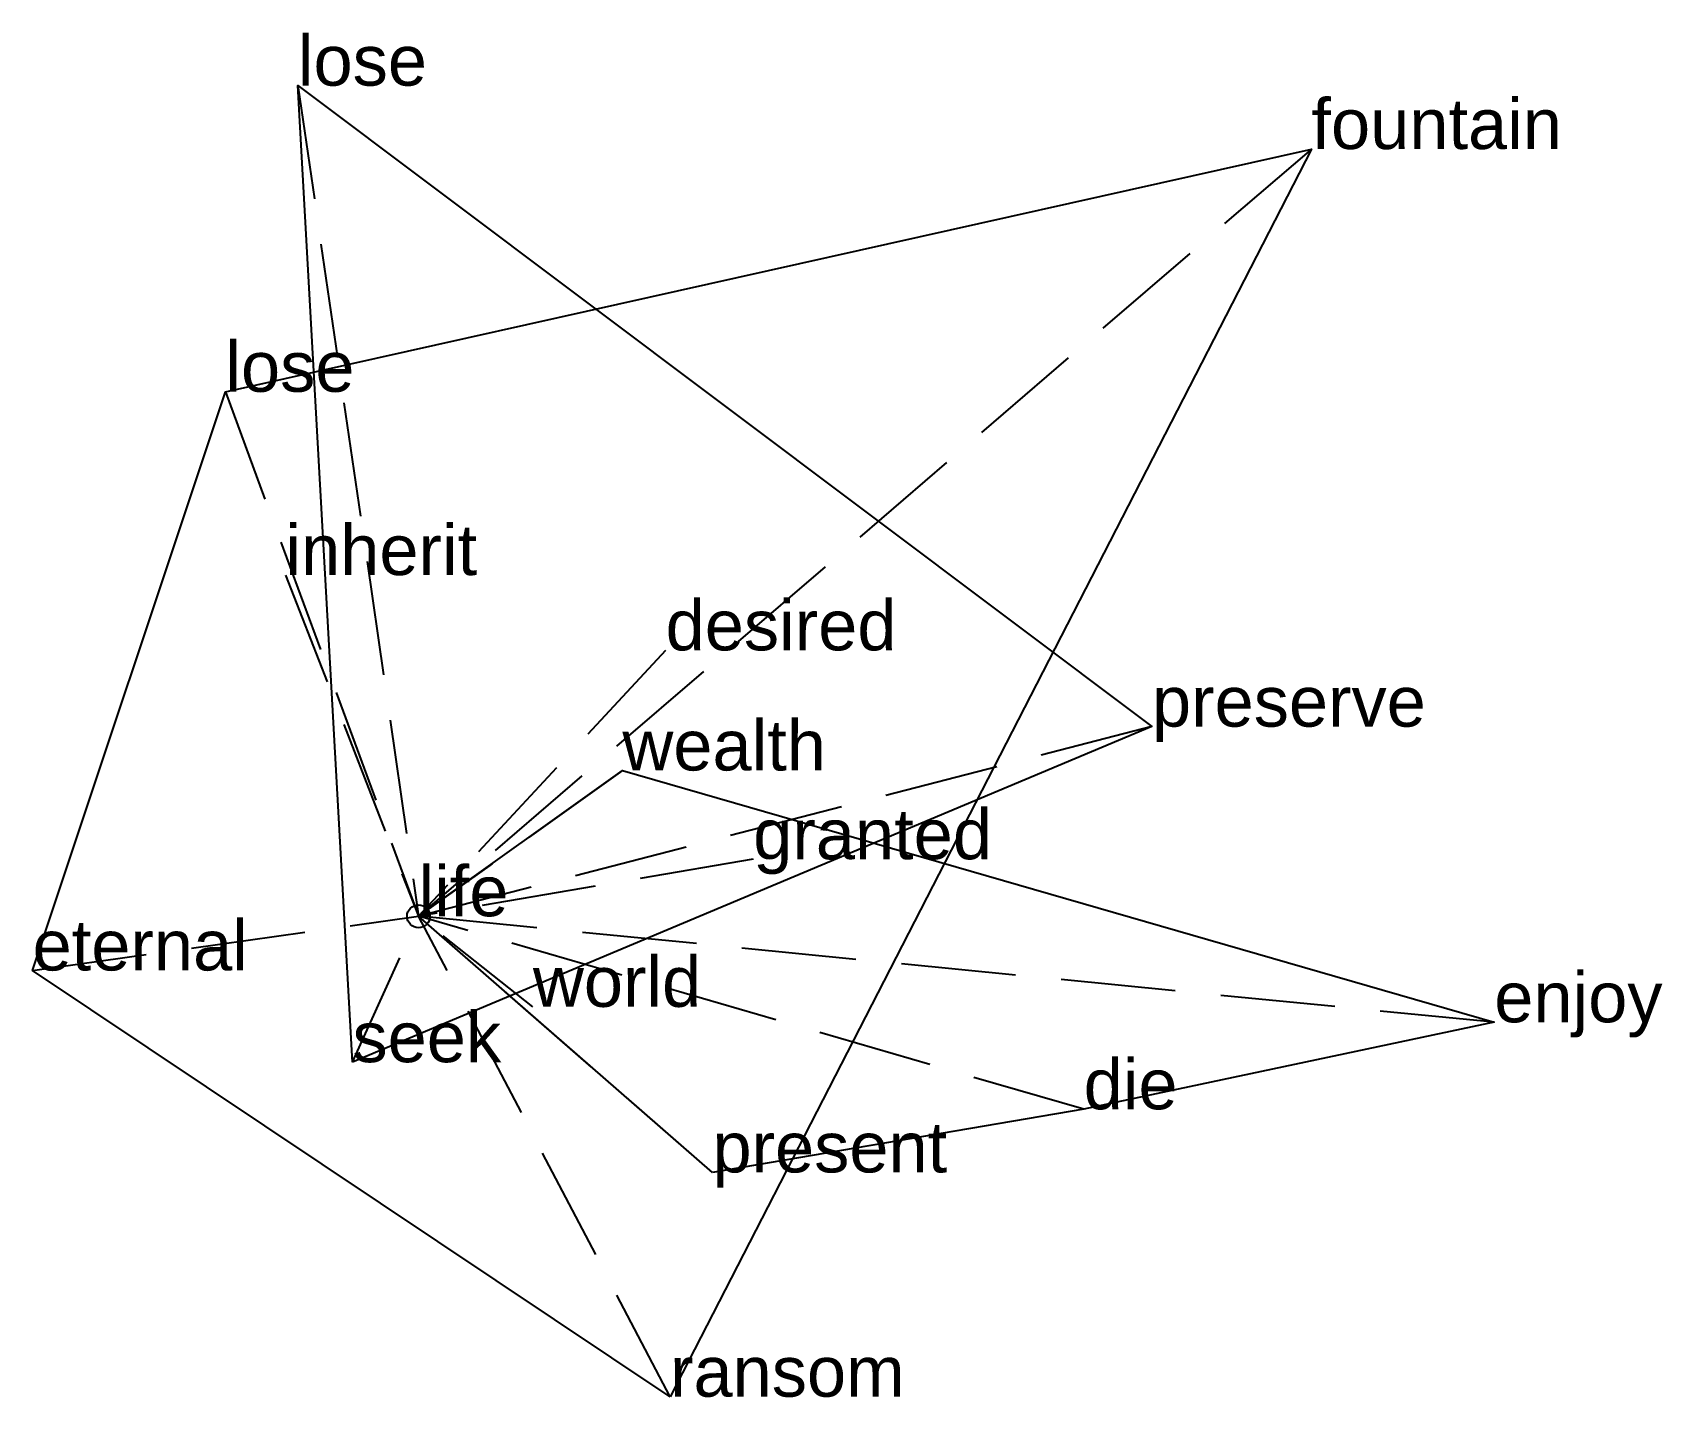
# Model space of a CAD drawing. Extents: x -0.84 to 2.72, y -1.05 to 1.93.
import ezdxf

# ---------------------------------------------------------------- set-up
doc = ezdxf.new("R2010")
doc.units = 0
doc.linetypes.add('DASHED2', pattern=[0.3, 0.25, -0.05])
for name, color, linetype in [('TEXT_nt', 1, 'CONTINUOUS'), ('TEXT_ot', 1, 'CONTINUOUS'), ('TEXT_q', 1, 'CONTINUOUS')]:
    doc.layers.add(name, color=color, linetype=linetype)
doc.styles.get("Standard").update_dxf_attribs({"font": 'arial.ttf'})

# ---------------------------------------------------------------- blocks, each defined once
blk = doc.blocks.new('ot')
at = {"layer": 'LINES_ot', "linetype": 'DASHED2'}
for p in [(-0.2634, 1.8137), (0.5393, 0.5806), (1.6009, 0.414), (0.7305, 0.1245), (-0.1443, -0.3187), (0, 0)]:
    blk.add_line(p, (0, 0), dxfattribs=at)
at = {"layer": 'ORIGIN_ot'}
blk.add_circle((0, 0), 0.025, dxfattribs=at)
at = {"layer": 'TEXT_ot'}
for s, p in [('lose', (-0.2634, 1.8137)), ('desired', (0.5393, 0.5806)), ('preserve', (1.6009, 0.414)), ('granted', (0.7305, 0.1245)), ('life', (0, 0)), ('seek', (-0.1443, -0.3187))]:
    blk.add_text(s, height=0.11, dxfattribs=at).set_placement(p)
blk = doc.blocks.new('nt')
at = {"layer": 'LINES_nt', "linetype": 'DASHED2'}
for p in [(1.949, 1.6753), (-0.4217, 1.1452), (-0.2905, 0.745), (-0.8424, -0.1184), (0, 0), (0.5489, -1.0491)]:
    blk.add_line(p, (0, 0), dxfattribs=at)
at = {"layer": 'ORIGIN_nt'}
blk.add_circle((0, 0), 0.025, dxfattribs=at)
at = {"layer": 'TEXT_nt'}
for s, p in [('fountain', (1.949, 1.6753)), ('lose', (-0.4217, 1.1452)), ('inherit', (-0.2905, 0.745)), ('life', (0, 0)), ('eternal', (-0.8424, -0.1184)), ('ransom', (0.5489, -1.0491))]:
    blk.add_text(s, height=0.11, dxfattribs=at).set_placement(p)
blk = doc.blocks.new('q')
at = {"layer": 'LINES_q', "linetype": 'DASHED2'}
for p in [(0.4451, 0.3183), (0, 0), (0.2498, -0.1978), (1.4518, -0.4215), (0.6415, -0.5594), (2.348, -0.2316)]:
    blk.add_line(p, (0, 0), dxfattribs=at)
at = {"layer": 'ORIGIN_q'}
blk.add_circle((0, 0), 0.025, dxfattribs=at)
at = {"layer": 'TEXT_q'}
for s, p in [('wealth', (0.4451, 0.3183)), ('life', (0, 0)), ('world', (0.2498, -0.1978)), ('enjoy', (2.348, -0.2316)), ('die', (1.4518, -0.4215)), ('present', (0.6415, -0.5594))]:
    blk.add_text(s, height=0.11, dxfattribs=at).set_placement(p)

msp = doc.modelspace()

# ---------------------------------------------------------------- linework, layer by layer
at = {"layer": 'OUTLINE_nt', "linetype": 'CONTINUOUS'}
msp.add_polyline3d([(0.5489, -1.0491, 0), (-0.8424, -0.1184, 0), (-0.4217, 1.1452, 0), (1.949, 1.6753, 0), (0.5489, -1.0491, 0)], close=True, dxfattribs=at)
at = {"layer": 'OUTLINE_ot', "linetype": 'CONTINUOUS'}
msp.add_polyline3d([(-0.1443, -0.3187, 0), (-0.2634, 1.8137, 0), (1.6009, 0.414, 0), (-0.1443, -0.3187, 0)], close=True, dxfattribs=at)
at = {"layer": 'OUTLINE_q', "linetype": 'CONTINUOUS'}
msp.add_polyline3d([(0.6415, -0.5594, 0), (0, 0, 0), (0.4451, 0.3183, 0), (2.348, -0.2316, 0), (1.4518, -0.4215, 0), (0.6415, -0.5594, 0)], close=True, dxfattribs=at)

# ---------------------------------------------------------------- block references
for name in ['ot', 'nt', 'q']:
    msp.add_blockref(name, (0, 0))

doc.saveas('drawing.dxf')
